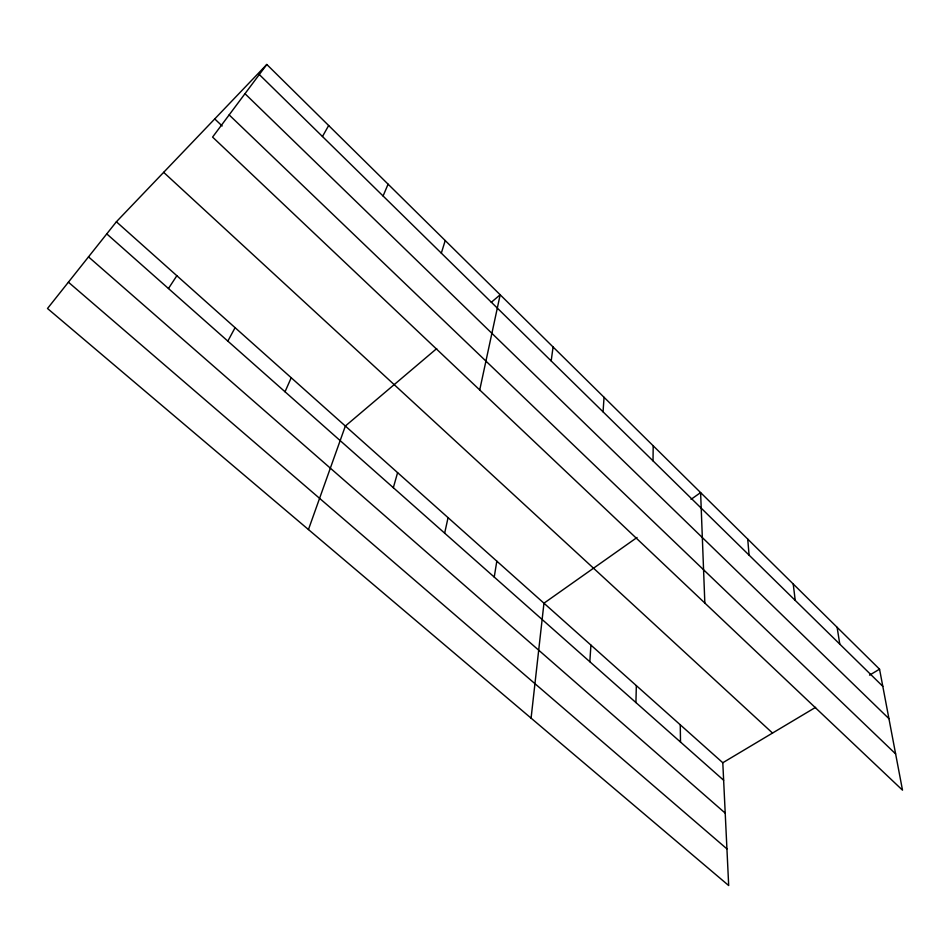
<?xml version="1.0" encoding="UTF-8"?>
<svg xmlns="http://www.w3.org/2000/svg" width="950" height="950" viewBox="0 0 950 950"><rect width="100%" height="100%" fill="white"/><g stroke="black" fill="none" stroke-linecap="round" stroke-linejoin="round"><path stroke-width="1.43" d="M653.018 460.869L653.196 445.799M635.93 702.561L636.334 685.603M589.831 661.734L590.924 645.097M603.048 411.837L604.058 397.302M531.086 718.153L543.958 603.202L637.058 537.462M551.178 360.941L553.078 346.988M494.238 577.066L496.814 561.153M479.726 389.963L500.175 294.773L491.269 302.326M444.659 533.164L448.056 517.655M393.336 487.706L397.599 472.637M441.322 253.151L445.218 240.54M308.453 529.554L345.361 426.027L436.703 348.591M383.076 195.997L388.087 184.169M285.024 391.78L291.223 377.732M227.834 341.121L235.089 327.667M322.454 136.515L328.664 125.519M168.459 288.527L176.854 275.714M266.808 64.469L212.586 137.085L902.5 790.151L879.546 669.18L266.808 64.469L116.387 221.777L47.5 308.501L728.686 885.531L722.796 762.743L116.387 221.777M691.03 499.356L700.613 492.587L704.841 603.048M722.796 762.743L815.634 707.322M869.547 675.153L879.546 669.18M68.4 282.186L726.928 848.884M88.504 256.88L725.218 813.129M106.768 233.89L723.639 780.247M163.661 172.342L772.528 733.056M214.736 118.916L222.158 125.982M229.152 114.903L895.613 753.884M244.981 93.694L888.927 718.651M259.291 74.528L882.799 686.339M837.116 627.321L839.788 644.124M793.214 583.977L795.233 600.412M747.733 539.101L749.075 555.121M680.271 724.803L680.509 742.045"/></g></svg>
